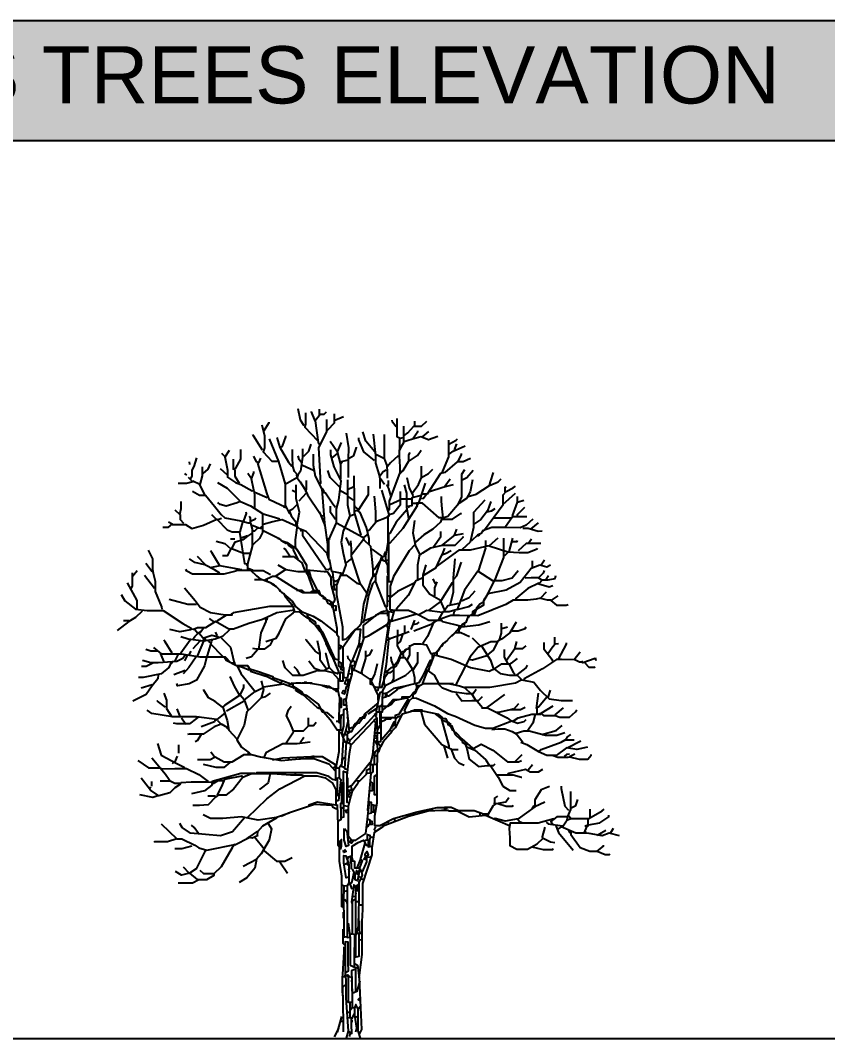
# Model space of a CAD drawing. Header units: millimetres. Extents: x -10794 to 121495, y 177957 to 264658.
# Drawn here: x 55928 to 70018, y 246877 to 264658 of the extents above; entities that cross this region are included whole.
import ezdxf

# ---------------------------------------------------------------- set-up
doc = ezdxf.new("R2010")
doc.units = ezdxf.units.MM
doc.layers.add('www.cad-blocks.net', color=7, linetype='Continuous')
doc.styles.get("Standard").update_dxf_attribs({"font": 'arial.ttf'})

# ---------------------------------------------------------------- blocks, each defined once
blk = doc.blocks.new('A$C6B810E32')
at = {"linetype": 'Continuous'}
for points in [[(3266, 10701), (3201, 10798), (3161, 10999)], [(3286, 10927), (3286, 10733), (3274, 10677), (3500, 10443)], [(3524, 10991), (3524, 10878), (3459, 10790), (3395, 10943), (3395, 10951)], [(3532, 10907), (3613, 10907), (3653, 10943)], [(3790, 10911), (3790, 10749), (3669, 10628), (3661, 10628)], [(3798, 10798), (3951, 10862)], [(2524, 10717), (2572, 10524), (2572, 10314), (2548, 10249), (2701, 10084), (2814, 10084)], [(2564, 10620), (2653, 10757), (2653, 10765)], [(3459, 10790), (3508, 10411), (3532, 10378)], [(3653, 10814), (3653, 10604), (3516, 10314), (3548, 9693), (3540, 9685)], [(5000, 10693), (5000, 10403), (4923, 10274), (4921, 10169), (4932, 9983), (4932, 9886), (4790, 9499), (4746, 9386), (4746, 9233), (4734, 9225)], [(4871, 10685), (4806, 10765), (4798, 10798)], [(4883, 10830), (4883, 10515), (4943, 10483), (5000, 10499)], [(5008, 10532), (5072, 10580), (5177, 10697), (5314, 10697), (5403, 10782)], [(5197, 10685), (5197, 10782)], [(2540, 10274), (2379, 10524), (2371, 10548)], [(2790, 10499), (2839, 10322), (2887, 10346), (2943, 10507), (2943, 10524)], [(4000, 10572), (4036, 10314), (4034, 10120), (4033, 10040), (4033, 9798)], [(4492, 10096), (4306, 10249), (4217, 10459), (4217, 10491)], [(4500, 10249), (4338, 10435), (4290, 10596)], [(4467, 10556), (4508, 10185), (4508, 10048), (4572, 9838), (4584, 9782), (4586, 9701), (4586, 9604)], [(4516, 10209), (4665, 10128), (4665, 10548)], [(5596, 10515), (5435, 10459), (5298, 10507), (5096, 10451), (5008, 10419)], [(5169, 10483), (5250, 10604), (5250, 10612)], [(5330, 10507), (5443, 10604)], [(2653, 10475), (2814, 10080), (2935, 9685), (3137, 9798), (3193, 9725), (3274, 9596), (3298, 9596)], [(2847, 10314), (2992, 10064), (3048, 9999)], [(3258, 10169), (3347, 10257), (3387, 10378)], [(3718, 10435), (3847, 10249), (3919, 10411)], [(4048, 10136), (4129, 10185), (4177, 10322), (4177, 10330)], [(4927, 10483), (4927, 10298), (4951, 10290)], [(5786, 10451), (5786, 10161), (5677, 9911), (5669, 9886)], [(5790, 10378), (5919, 10451), (5943, 10475)], [(5798, 10209), (5863, 10257), (6072, 10354)], [(5887, 10282), (5927, 10386)], [(1387, 10145), (1339, 9991), (1302, 9927), (1302, 9822), (1282, 9782)], [(1822, 10225), (1887, 10161), (1960, 10274)], [(1879, 10161), (1927, 9927), (1927, 9806), (2064, 9709), (2161, 9677), (2355, 9564), (2387, 9580), (2347, 9774), (2387, 9878), (2387, 9903)], [(2028, 10120), (2028, 9943), (2072, 9959), (2157, 10120), (2157, 10290)], [(2500, 10136), (2468, 10056), (2435, 10072), (2387, 10169)], [(3238, 10298), (3238, 10153), (3201, 9911), (3153, 9838), (3097, 9903), (3068, 9999), (3062, 10161), (3062, 10290)], [(3423, 10209), (3423, 10015), (3459, 9822), (3572, 9596), (3621, 8999), (3669, 8628), (3669, 8467), (3298, 8854), (3185, 8903), (3137, 8951), (3185, 9193), (3125, 9435), (3123, 9540), (3123, 9669)], [(3226, 10048), (3177, 10112), (3161, 10177)], [(3726, 10282), (3726, 10193), (3782, 9983), (3903, 9741), (3863, 9403), (3822, 9249), (3822, 9007)], [(3838, 10217), (3742, 10136), (3734, 10136)], [(3838, 10249), (3899, 10024), (3899, 9774)], [(4903, 10177), (4774, 10056), (4717, 9991), (4669, 10128)], [(4943, 9895), (4992, 9919), (5088, 10080), (5242, 10185), (5306, 10274)], [(5092, 10080), (5092, 10193), (5113, 10233)], [(5959, 10088), (6008, 10201), (6008, 10217)], [(1258, 10072), (1266, 10024)], [(1484, 9983), (1484, 9830), (1443, 9677), (1322, 9733)], [(1500, 9870), (1589, 9943), (1629, 10040)], [(2451, 10048), (2613, 9516), (2645, 9419), (2855, 9322), (2919, 9290), (2935, 9298)], [(3234, 10015), (3427, 9927)], [(4024, 10104), (3911, 10072), (3895, 10072)], [(3927, 10064), (3903, 10040)], [(4709, 9991), (4713, 9911), (4713, 9790)], [(5314, 9798), (5314, 9999)], [(6169, 10128), (6040, 10072), (5935, 10072), (5717, 9886), (5645, 9870), (5411, 9507), (5322, 9507)], [(1242, 9806), (1322, 9725), (1210, 9693), (1064, 9693)], [(1177, 9870), (1210, 9838)], [(1919, 9846), (1806, 9951)], [(2056, 9935), (2056, 9822), (2129, 9701)], [(2347, 9774), (2282, 9870)], [(3129, 9846), (3137, 9798)], [(3153, 9838), (3145, 9798)], [(3887, 9628), (3718, 9798), (3677, 9919)], [(4129, 9830), (4137, 9411), (4137, 9306), (4153, 9290)], [(4693, 9927), (4645, 9895), (4588, 9822)], [(4596, 9782), (4669, 9685)], [(6064, 9935), (6012, 9854), (6012, 9459), (5943, 9314), (5774, 9120), (5701, 9096), (5621, 9096), (5330, 9350), (5225, 9350), (5234, 9306), (4984, 8911), (4758, 8653), (4750, 8653)], [(4967, 9895), (4935, 9862)], [(5056, 9798), (5096, 9620), (5161, 9483), (5169, 9459)], [(5153, 9532), (5258, 9677), (5314, 9798), (5435, 9870), (5508, 9943)], [(6024, 9757), (6104, 9798), (6217, 9927)], [(6500, 9661), (6516, 9725), (6572, 9886)], [(1435, 9677), (1532, 9487), (1435, 9487), (1314, 9556)], [(1750, 9709), (1919, 9612), (2153, 9378), (2330, 9306), (2536, 9169), (2536, 8838), (2484, 8733), (2379, 8637), (2363, 8645)], [(2931, 9685), (2931, 9314), (2984, 9209), (3064, 9249), (3145, 9330), (3161, 9330)], [(3302, 9749), (3302, 9588), (3282, 9556)], [(3572, 9612), (3613, 9548)], [(4020, 9757), (4018, 9467), (4018, 9322), (4064, 9128), (4145, 9161)], [(4121, 9628), (4032, 9588)], [(4383, 9645), (4383, 9499), (4242, 9282), (4209, 9225)], [(4701, 9677), (4734, 9604), (4774, 9483)], [(4734, 9645), (4734, 9749)], [(5008, 9669), (5052, 9524), (5052, 9282), (5088, 9088)], [(5379, 9701), (5266, 9370), (5242, 9330)], [(5863, 9669), (5725, 9636), (5669, 9620), (5467, 9556), (5459, 9556)], [(5717, 9645), (5814, 9774)], [(6201, 9757), (6161, 9548), (6096, 9435), (5967, 9346)], [(6129, 9467), (6266, 9507), (6500, 9661), (6653, 9725), (6701, 9774)], [(6362, 8830), (6387, 8862), (6411, 8887), (6737, 9330), (6737, 9499), (6790, 9556), (6911, 9620), (6951, 9645)], [(6774, 9548), (6774, 9628), (6790, 9636)], [(1540, 9491), (1702, 9298), (1814, 9153), (1879, 9096), (2161, 9040), (2290, 9007), (2326, 9007), (2326, 9088), (2306, 9120)], [(2387, 9564), (2395, 9499), (2395, 9266)], [(2403, 9540), (2621, 9451)], [(3113, 9540), (3056, 9572)], [(3298, 9524), (3169, 9386)], [(3274, 9596), (3322, 9499), (3540, 9177), (3548, 9177)], [(3580, 9540), (3637, 9532), (3766, 9338), (3814, 9282)], [(3895, 9572), (4016, 9507)], [(4024, 9467), (4121, 9403)], [(4484, 9475), (4512, 9201), (4512, 9007), (4419, 8895), (4379, 8870)], [(4613, 9580), (4742, 9153), (4742, 9120)], [(4943, 9556), (4943, 9314), (4822, 9169), (4750, 9145), (4742, 9153)], [(4951, 9427), (5153, 9427)], [(5306, 9483), (5141, 9443), (5141, 9306), (5064, 9290)], [(5395, 9499), (5346, 9435), (5298, 9427)], [(5689, 9096), (5675, 9249), (5660, 9386), (5660, 9467)], [(6733, 9330), (6951, 9524)], [(6991, 9370), (6991, 9467)], [(1008, 9233), (1097, 9153), (1117, 9257), (1117, 9378)], [(2145, 9378), (2097, 9354), (1903, 9298), (1798, 9330), (1758, 9362)], [(2903, 9290), (2943, 9274)], [(3814, 9064), (3726, 9185), (3726, 9298)], [(4258, 8790), (4145, 9185), (4145, 9290), (4209, 9241)], [(4951, 9411), (4758, 9322)], [(5105, 9290), (5072, 9274)], [(5225, 9342), (5145, 9342)], [(6419, 9403), (6221, 9185), (6221, 8927), (6161, 8669), (6024, 8540)], [(6524, 9378), (6467, 9217), (6346, 9064), (6225, 8983)], [(6459, 9201), (6532, 9217), (6596, 9257)], [(6903, 9128), (6991, 9370), (7096, 9403)], [(7112, 9274), (6983, 9145), (6983, 9120)], [(960, 8979), (1193, 8979), (1306, 8911), (1508, 8967), (1742, 9072), (1919, 8887), (2008, 8850), (2145, 8850), (2201, 9040)], [(1101, 9153), (1101, 9064), (1161, 8999)], [(1726, 9072), (1653, 9145)], [(1758, 9064), (1822, 9088)], [(2210, 9040), (2258, 9169), (2250, 9193)], [(2339, 9040), (2403, 9072), (2419, 9096)], [(2532, 9169), (2822, 9080), (2830, 9064)], [(2984, 9209), (3000, 9177), (3008, 9177)], [(3008, 9209), (3040, 9128), (3137, 8999), (3145, 8999)], [(3524, 9201), (3556, 9137), (3613, 8991)], [(3556, 9137), (3605, 9128)], [(4064, 9128), (3943, 8862), (3911, 8669), (3943, 8475), (3992, 8274), (3935, 8112)], [(4399, 8628), (4399, 8725), (4355, 8927), (4242, 9185), (4193, 9225), (4153, 9209)], [(4750, 9145), (4693, 9096), (4516, 9024), (4508, 9024)], [(4726, 9112), (4726, 8669), (4685, 8427), (4685, 8330), (4605, 8362)], [(5056, 9233), (4871, 9016), (4758, 8822), (4734, 8822)], [(5669, 9088), (5645, 9016), (5508, 8895), (5354, 8798), (5209, 8669), (5201, 8669)], [(5669, 9072), (5854, 9072), (6000, 9169), (6008, 9177)], [(7258, 9072), (7137, 8967), (7032, 8919), (6774, 8923), (6540, 8923), (6379, 8870), (6354, 8822), (6290, 8790), (6193, 8701), (6177, 8701)], [(6572, 9096), (6871, 9096)], [(6766, 8927), (6903, 9116), (7121, 9116), (7153, 9120)], [(895, 9024), (960, 8991), (887, 8927), (798, 8927)], [(2330, 8999), (2359, 8895), (2359, 8596), (2274, 8290), (2274, 8193)], [(2355, 8967), (2460, 8927), (2395, 8862), (2371, 8862)], [(2460, 8919), (2532, 8911)], [(2540, 8951), (2500, 8927), (2500, 8919)], [(2548, 8983), (2718, 9032), (2879, 9064), (3137, 8951)], [(3145, 8959), (3105, 8709), (3105, 8580), (3064, 8580)], [(3121, 9007), (3121, 8959)], [(3621, 8999), (3621, 8959)], [(3697, 8387), (3697, 8709), (3830, 9007), (4290, 8758), (4306, 8717)], [(5193, 9048), (5161, 8830), (5201, 8628)], [(5887, 8790), (5927, 8895)], [(7080, 8915), (7177, 8915), (7233, 8895), (7346, 8862), (7419, 8870)], [(7225, 8903), (7354, 9007)], [(1976, 8729), (2056, 8729)], [(2363, 8830), (2274, 8774), (2193, 8709), (2048, 8661), (2000, 8564)], [(2137, 8846), (2226, 8298), (2266, 8290)], [(2274, 8782), (2210, 8758), (2161, 8741)], [(2540, 8878), (2814, 8741), (2863, 8701), (2968, 8661), (2992, 8612), (3056, 8564)], [(2806, 8741), (2855, 8717)], [(3201, 8887), (3218, 8862)], [(3238, 8878), (3238, 8790), (3645, 8201), (3637, 8169)], [(3669, 8733), (3718, 8725)], [(4064, 8612), (4000, 8749)], [(4471, 8080), (4471, 8201), (4427, 8596), (4298, 8717), (4105, 8459), (4097, 8459)], [(4379, 8814), (4298, 8749)], [(4734, 8822), (4734, 8249), (4734, 7983), (4782, 7983)], [(5282, 8443), (5338, 8483), (5475, 8572), (5677, 8616), (5903, 8616), (6040, 8758), (6040, 8766)], [(5524, 8588), (5649, 8766), (5649, 8854)], [(5669, 8612), (5895, 8790), (6048, 8822)], [(6330, 8822), (6306, 8782), (6290, 8782)], [(6645, 8741), (6492, 8604), (6822, 8499), (7016, 8491), (7169, 8491), (7330, 8556), (7338, 8564)], [(6746, 8741), (6744, 8499), (6744, 8403), (6588, 7999)], [(6903, 8741), (6838, 8499)], [(7177, 8645), (7233, 8725)], [(1726, 8685), (1879, 8645), (1984, 8556), (1919, 8431), (1839, 8431)], [(1984, 8564), (2177, 8491), (2185, 8491)], [(2379, 8637), (2355, 8604)], [(2863, 8701), (2903, 8677), (2959, 8645)], [(3016, 8427), (2935, 8548), (2911, 8564)], [(2968, 8661), (3064, 8596), (3072, 8532), (3153, 8370)], [(3113, 8588), (3121, 8556), (3105, 8580)], [(3129, 8556), (3306, 8266), (3306, 8120), (3347, 8120)], [(4076, 8693), (4086, 8556), (4086, 8419), (4201, 8056), (4234, 7951), (4226, 7943)], [(4443, 8548), (4629, 8411), (4685, 8435)], [(4693, 8540), (4734, 8540)], [(5250, 8016), (5250, 8274), (5282, 8459), (5201, 8628), (5096, 8516), (4822, 8072), (4766, 7903), (4758, 7572), (4758, 7491), (4855, 7483), (5088, 7483), (5201, 7427), (5201, 7419)], [(6306, 8161), (6435, 8564), (6411, 8588), (6161, 8528), (5967, 8528), (5604, 8266), (5596, 8274)], [(5677, 8459), (5717, 8564)], [(6427, 8701), (6427, 8588)], [(6435, 8612), (6492, 8604)], [(6435, 8604), (6467, 8604)], [(6895, 8681), (6983, 8681), (6991, 8701)], [(7395, 8645), (7137, 8645), (7000, 8516)], [(540, 8532), (617, 8378), (617, 8193), (629, 8129), (665, 7991), (665, 7806), (774, 7540), (782, 7500)], [(1790, 8129), (1702, 8185), (1532, 8274), (1355, 8314), (1266, 8378)], [(1540, 8274), (1403, 8419)], [(1790, 8258), (1653, 8491), (1629, 8516)], [(2193, 8475), (2314, 8475)], [(2887, 8419), (3080, 8419), (3226, 8306), (3274, 8169)], [(3661, 8467), (3693, 8354), (3701, 8322)], [(3701, 8370), (3742, 8161), (3927, 8129), (3935, 8129)], [(4097, 8387), (4040, 8346), (4000, 8306), (3992, 8306)], [(4613, 8411), (4516, 8104), (4476, 8104)], [(4621, 8411), (4629, 8362)], [(4685, 8508), (4661, 8459), (4661, 8435)], [(5830, 8516), (5733, 8467), (5661, 8443), (5556, 8217), (5338, 8080)], [(5895, 8378), (5863, 8048), (5867, 7983), (5867, 7798), (5814, 7580), (5814, 7572)], [(6822, 8491), (6766, 8435), (6758, 8435)], [(7403, 8274), (7459, 8362)], [(613, 8153), (500, 8298)], [(2097, 8201), (2072, 8161), (1863, 8112), (1314, 8112), (1218, 8161), (1202, 8193)], [(2177, 8185), (1790, 8258), (1645, 8225), (1645, 8217)], [(2097, 8181), (2330, 8181), (2435, 8080), (2500, 8024), (2500, 8008)], [(2250, 8282), (2274, 8258)], [(2282, 8217), (2363, 8185), (2355, 8153)], [(2806, 8274), (2943, 8193), (2758, 8072), (2709, 8072), (2580, 8008)], [(2943, 8193), (3153, 8157), (3330, 8157), (3338, 8153)], [(3314, 8185), (3669, 8153), (3730, 8056), (3730, 7935), (3798, 7677), (3782, 7620), (3726, 7604), (3758, 7516)], [(3718, 8217), (3685, 8185), (3645, 8193)], [(4588, 8330), (4492, 8193), (4476, 8193)], [(4685, 8330), (4721, 8266), (4721, 8161), (4726, 8096)], [(4693, 8354), (4726, 8354)], [(5387, 8274), (5334, 8096), (5334, 7927), (5451, 7766), (5653, 7653), (5854, 7967), (5863, 7967)], [(5604, 8266), (5580, 8249)], [(5879, 8024), (5927, 8080), (6000, 8290), (6008, 8322)], [(7564, 8266), (7500, 8233), (7379, 8266), (7225, 8209), (7032, 7967), (6790, 7830), (6467, 7766), (6459, 7774)], [(7250, 8225), (7250, 8346)], [(262, 8137), (262, 7903), (242, 7862)], [(274, 8080), (347, 8177)], [(653, 7862), (476, 8088)], [(2363, 8173), (2548, 8173), (2677, 8104)], [(2532, 8012), (2395, 8012)], [(2500, 8032), (2669, 7967), (2742, 7927), (2766, 7903)], [(2613, 8024), (2613, 7991)], [(2774, 8072), (3080, 7879), (3129, 7854), (3137, 7846)], [(3322, 8112), (3427, 7822)], [(3347, 8177), (3379, 8048), (3492, 7830)], [(3726, 8064), (3758, 8056)], [(3758, 8153), (3790, 7846), (3822, 7846)], [(3766, 8064), (3774, 7991)], [(3863, 8016), (3814, 7983), (3782, 7999)], [(3903, 8120), (3895, 8080), (3826, 7919), (3826, 7750), (3931, 7193), (3931, 6967), (4000, 6983), (4161, 7149), (4250, 7149), (4217, 6887), (4088, 6572), (4032, 6637), (4024, 6685)], [(3911, 8096), (4000, 8096), (4185, 7951), (4250, 7935)], [(4169, 7145), (4226, 7201), (4266, 7258), (4306, 7588), (4435, 8008), (4476, 8080), (4500, 8080)], [(4512, 8104), (4512, 7975), (4677, 7548), (4717, 7556), (4717, 8072), (4726, 8080)], [(5322, 8040), (5209, 7991), (5080, 7741), (4879, 7508), (4879, 7500)], [(5556, 7943), (5516, 8032)], [(7000, 8169), (6895, 8040), (6717, 7995), (6556, 7995), (6298, 8161), (6064, 7830), (5935, 7491), (5798, 7451), (5685, 7451), (5613, 7330)], [(7121, 8044), (7225, 8050), (7354, 8050)], [(7451, 8177), (7435, 8129), (7354, 8048), (7419, 8008), (7362, 7943), (7540, 7887), (7604, 7911)], [(7653, 8080), (7637, 8032), (7516, 8004), (7419, 8004)], [(7483, 8016), (7532, 8088)], [(177, 7959), (343, 7653), (343, 7500)], [(1177, 7870), (1363, 7653), (1452, 7532), (1629, 7443), (1887, 7403), (1927, 7399), (2008, 7399), (2008, 7427)], [(2637, 7983), (2669, 7967)], [(2701, 7943), (2774, 7895), (2871, 7798), (3056, 7637), (3113, 7548), (3218, 7459), (3419, 7379), (3556, 7298), (3822, 7088)], [(2830, 7846), (2847, 7814), (2863, 7814)], [(3080, 7879), (3153, 7830), (3169, 7838)], [(3129, 7830), (3218, 7830), (3266, 7790)], [(3161, 7830), (3242, 7790), (3508, 7790), (3540, 7758), (3588, 7733), (3597, 7693), (3701, 7653), (3734, 7620)], [(3750, 7895), (3782, 7895)], [(3782, 7935), (3830, 7927)], [(4234, 7959), (4355, 7790)], [(4508, 7999), (4459, 7943), (4387, 7741), (4355, 7741)], [(5185, 7951), (4895, 7806), (4774, 7709)], [(5580, 7975), (5540, 7870), (5540, 7733)], [(6580, 7999), (6451, 7741), (6403, 7653)], [(7362, 7951), (7169, 7862), (6959, 7685), (6959, 7677)], [(7362, 7959), (7338, 7935)], [(73, 7758), (137, 7645), (323, 7500), (524, 7479), (806, 7479), (1145, 7250), (1290, 7169), (1282, 7137), (1097, 7104), (919, 7145)], [(1387, 7584), (1234, 7584), (911, 7669)], [(2871, 7798), (2911, 7774), (2935, 7717), (2959, 7693), (3048, 7580), (3048, 7540)], [(3580, 7717), (3548, 7750), (3524, 7818), (3427, 7818), (3379, 7798)], [(3588, 7725), (3629, 7693), (3669, 7612), (3750, 7572), (3818, 7556), (3818, 7475), (3766, 7483)], [(4387, 7741), (4298, 7266), (4274, 7274)], [(4726, 7733), (4766, 7733)], [(7387, 7693), (7314, 7677), (7169, 7657), (6911, 7657), (6782, 7580), (6298, 7383), (5975, 7389), (5822, 7389), (5621, 7322), (5500, 7250)], [(5637, 7653), (5709, 7491)], [(6008, 7645), (6145, 7701), (6250, 7822)], [(6443, 7717), (6419, 7693), (6395, 7653), (6395, 7572), (6266, 7491), (6201, 7451), (6201, 7395)], [(6475, 7766), (6451, 7750)], [(7491, 7798), (7387, 7693), (7508, 7661), (7572, 7661)], [(7693, 7733), (7572, 7653), (7669, 7568), (7838, 7568), (7870, 7580)], [(3089, 7483), (2790, 7435), (2540, 7322), (2298, 7250), (2032, 7153), (1951, 7153), (1718, 7282), (1540, 7173), (1403, 7173), (1331, 7145), (1298, 7153)], [(2597, 6935), (2774, 6991), (2830, 7080), (2943, 7330), (3072, 7427), (3097, 7475), (3072, 7544), (2661, 7544), (2024, 7435), (1976, 7403)], [(3758, 7572), (3834, 7169), (3834, 7056), (3863, 7024), (3863, 6612), (3806, 6629), (3588, 7096), (3540, 7112), (3451, 7225)], [(3766, 7612), (3766, 7572)], [(4621, 7427), (4645, 7467), (4721, 7475), (4721, 7379)], [(4693, 7540), (4701, 7483)], [(4726, 7645), (4758, 7637)], [(4774, 7491), (4782, 7459)], [(4838, 7483), (4782, 7282)], [(5677, 7443), (5403, 7475), (5266, 7403), (5443, 7310), (5637, 7310), (5653, 7298)], [(5637, 7629), (5443, 7483)], [(5967, 7596), (5774, 7556), (5709, 7467), (5709, 7459)], [(5935, 7491), (6137, 7548), (6201, 7588)], [(6266, 7491), (6233, 7403), (6233, 7395)], [(6395, 7620), (6330, 7588), (6274, 7516), (6282, 7500)], [(435, 7467), (323, 7354), (202, 7282), (0, 7129)], [(202, 7294), (113, 7294)], [(1702, 7274), (1613, 7338)], [(1895, 7387), (1742, 7290)], [(2589, 7338), (2597, 7282), (2508, 7088), (2468, 6798)], [(2621, 7346), (2605, 7306)], [(3097, 7451), (3169, 7459), (3250, 7395), (3330, 7338)], [(3314, 7419), (3322, 7379), (3363, 7298), (3451, 7225), (3508, 7217), (3572, 7104)], [(3338, 7354), (3451, 7282), (3468, 7241)], [(4476, 7362), (4294, 7217), (4294, 7000), (4387, 7032), (4701, 7225), (4726, 7161), (4580, 6193), (4580, 6137)], [(4532, 7403), (4508, 7379), (4411, 7330), (4314, 7298)], [(4709, 7423), (4572, 7423), (4508, 7387), (4508, 7379)], [(4621, 7451), (4540, 7403)], [(4822, 7443), (4738, 7451), (4738, 7274), (4709, 7225)], [(4726, 7024), (4766, 7282), (5225, 7419), (5266, 7403)], [(4734, 7322), (4774, 7306)], [(5193, 7306), (5129, 7145)], [(5532, 7306), (5540, 7274)], [(5653, 7322), (5677, 7282), (6008, 7201)], [(5903, 7467), (5871, 7459)], [(5879, 7451), (5871, 7403)], [(6129, 7379), (6088, 7266), (6024, 7233), (5975, 7153), (5967, 7153)], [(6137, 7379), (6129, 7346)], [(6201, 7419), (6161, 7387)], [(6201, 7443), (6233, 7435)], [(1960, 7137), (1839, 7024), (1710, 6975), (1508, 6943), (1242, 6975), (1113, 7016)], [(1355, 7145), (1403, 7088)], [(1508, 7169), (1468, 7112), (1411, 7072), (1403, 7080)], [(4161, 7145), (4121, 7088), (3939, 6830), (3939, 6524), (3943, 6475)], [(5016, 6766), (4959, 6742), (4891, 6862), (4891, 7032), (5096, 7112)], [(4899, 7048), (4899, 7137)], [(5024, 7088), (5024, 7217)], [(5169, 7233), (5242, 7250), (5274, 7274)], [(5177, 7121), (5508, 7250), (5516, 7241)], [(5524, 7266), (5419, 7024), (5338, 6903)], [(5967, 7161), (5895, 7080), (5846, 7032), (5838, 7032)], [(5967, 7201), (5967, 7104)], [(6008, 7193), (6314, 7225), (6508, 7282)], [(6064, 7266), (6056, 7209)], [(6967, 7274), (6854, 7088), (6709, 6975), (6645, 6943), (6564, 6782), (6435, 6677), (6201, 6612), (6137, 6621)], [(6705, 7258), (6705, 7080), (6669, 6967)], [(6717, 7161), (6814, 7193)], [(6895, 7121), (7000, 7121), (7121, 7161), (7137, 7193)], [(960, 6733), (839, 6927), (823, 6967)], [(1274, 6959), (1113, 6733), (1113, 6725)], [(1314, 6967), (1355, 7024), (1419, 7088), (1435, 7088)], [(1443, 6943), (1322, 6806)], [(1508, 6943), (1395, 6677)], [(1435, 7072), (1516, 6983), (1500, 6951)], [(1516, 7000), (1653, 7048), (1766, 7016), (1782, 7000)], [(1524, 7000), (1548, 6951)], [(1645, 6943), (1572, 6693), (1572, 6677)], [(1589, 6943), (1629, 6911)], [(1669, 6959), (1637, 6951)], [(1750, 7032), (1718, 7096)], [(1814, 7000), (1976, 6838), (2040, 6564), (1992, 6556)], [(2709, 6959), (2669, 6879), (2564, 6802), (2435, 6802), (2371, 6814)], [(3524, 6717), (3459, 6766), (3298, 6959), (3306, 6975)], [(3492, 6951), (3540, 6733), (3540, 6621), (3661, 6451), (3621, 6427)], [(3556, 7096), (3621, 6967), (3653, 6975)], [(3621, 6967), (3645, 6911)], [(4306, 7000), (4129, 6459), (4137, 6443)], [(4734, 6951), (4693, 6532), (4653, 6314), (4653, 6233), (4669, 6161), (5040, 6346), (5153, 6451), (5064, 6604), (5109, 6701), (5109, 6871)], [(4717, 7024), (4758, 6975), (4701, 6951)], [(4879, 7024), (4758, 6983)], [(4984, 7072), (4943, 6935), (4895, 6895)], [(5758, 6951), (5693, 6903), (5629, 6814), (5580, 6758), (5580, 6701)], [(5717, 6911), (5838, 7032), (5903, 7092), (6000, 7092), (6153, 7024)], [(6338, 6862), (6233, 6967), (6201, 6991)], [(6943, 6806), (6975, 6935)], [(7641, 6895), (7641, 7008)], [(702, 6766), (589, 6766), (500, 6798)], [(637, 6830), (766, 6721), (1121, 6721), (1443, 6669), (1887, 6669), (1984, 6564)], [(1258, 6701), (1290, 6766)], [(1637, 6887), (1831, 6685), (1831, 6677)], [(2451, 6790), (2347, 6669), (2250, 6637)], [(3677, 6919), (3645, 6903), (3742, 6685), (3782, 6701)], [(3871, 6879), (3911, 6862), (3895, 6806), (3863, 6806)], [(4258, 6830), (4217, 6846), (4258, 6854), (4266, 6854)], [(4226, 6903), (4274, 6895)], [(4226, 6895), (4234, 6862)], [(4334, 6774), (4334, 6637), (4266, 6411), (4274, 6362), (4419, 6274), (4419, 6193), (4476, 6177)], [(4346, 6677), (4411, 6709), (4459, 6798)], [(5024, 6758), (4975, 6709), (4959, 6709)], [(5056, 6806), (5024, 6758), (5032, 6798), (5105, 6814)], [(5105, 6838), (5072, 6814)], [(5629, 6814), (5596, 6766), (5548, 6733), (5484, 6717), (5403, 6871), (5306, 6891), (5185, 6891), (5113, 6854)], [(5693, 6903), (5669, 6854), (5661, 6854)], [(6637, 6931), (6524, 6931), (6298, 6830), (6161, 6669), (5911, 6185)], [(6362, 6862), (6516, 6612), (6564, 6467), (6685, 6379), (6846, 6346), (6983, 6346), (7064, 6266), (6951, 6209), (6508, 6129), (6177, 6133), (6064, 6133), (6185, 6016)], [(6758, 6798), (6758, 6661), (6822, 6548)], [(6798, 6612), (6943, 6810), (7080, 6810), (7137, 6862)], [(7447, 6919), (7447, 6806), (7588, 6629), (7604, 6572)], [(7524, 6733), (7604, 6846), (7645, 6895), (7701, 6903)], [(7701, 6629), (7846, 6887), (7846, 6911)], [(1193, 6701), (1145, 6637), (1040, 6588), (718, 6564), (589, 6564), (444, 6604)], [(758, 6717), (823, 6564)], [(1073, 6725), (1008, 6596)], [(1564, 6677), (1524, 6508), (1387, 6258), (1258, 6193), (1056, 6161), (1040, 6201)], [(1379, 6669), (1250, 6483), (1153, 6371)], [(1226, 6701), (1177, 6596)], [(1871, 6669), (1903, 6612), (2081, 6516), (2274, 6516), (2314, 6451), (2330, 6419), (2597, 6330), (2605, 6354)], [(3500, 6443), (3459, 6411), (3250, 6342), (3064, 6342), (2935, 6475), (2895, 6604)], [(3347, 6596), (3443, 6467), (3556, 6427)], [(3750, 6685), (3863, 6411), (3847, 6371), (3790, 6395), (3709, 6475), (3645, 6725), (3637, 6733)], [(3758, 6669), (3790, 6669)], [(3806, 6645), (3766, 6637)], [(3951, 6427), (3911, 6443), (3903, 6483), (3867, 6508), (3867, 6588), (3911, 6564), (3911, 6483)], [(4113, 6604), (4145, 6580), (4145, 6540)], [(4822, 6516), (4790, 6604), (4782, 6669)], [(4959, 6742), (4895, 6588), (4863, 6556)], [(4927, 6621), (4887, 6540)], [(4903, 6113), (5056, 6169), (5274, 6217), (5346, 6346), (5467, 6612), (5500, 6612)], [(4967, 6653), (4919, 6629)], [(4935, 6657), (5024, 6657), (5064, 6604)], [(4992, 6709), (4992, 6669)], [(5242, 6750), (5242, 6564), (5161, 6435), (5189, 6306), (5189, 6193)], [(5419, 6508), (5467, 6516), (5540, 6701), (5830, 6629), (6169, 6483), (6492, 6419), (6604, 6467), (6717, 6544), (6846, 6544)], [(5496, 6717), (5496, 6621)], [(6983, 6637), (6879, 6556), (6846, 6524), (6919, 6387), (6943, 6362)], [(8080, 6750), (7975, 6617), (7758, 6619), (7669, 6619), (7427, 6459), (7104, 6282), (7104, 6266)], [(7975, 6629), (8072, 6580), (8112, 6580)], [(8346, 6637), (8129, 6564), (8112, 6596)], [(8346, 6653), (8354, 6604)], [(943, 6572), (903, 6483), (766, 6371), (452, 6306), (371, 6306)], [(621, 6556), (508, 6500), (427, 6500)], [(968, 6572), (943, 6548)], [(1185, 6427), (992, 6354)], [(2040, 6572), (2056, 6532)], [(2089, 6524), (2161, 6379), (2411, 6064), (2548, 6129)], [(2097, 6500), (2169, 6492), (2306, 6443)], [(2169, 6524), (2169, 6492)], [(2314, 6459), (2468, 6411), (2718, 6322), (2726, 6266), (2597, 6330)], [(3193, 6346), (3145, 6443), (3089, 6492)], [(3500, 6431), (3621, 6431), (3758, 6395), (3859, 6282), (3859, 6104), (3766, 6104)], [(3709, 6475), (3661, 6459)], [(3891, 6403), (3939, 6387), (3939, 6242), (3891, 6242), (3891, 6403)], [(4080, 6572), (4016, 6290), (3955, 6306), (3955, 6475), (3919, 6475)], [(4097, 6508), (4097, 6362), (4048, 6201), (4032, 6209)], [(4137, 6516), (4080, 6508)], [(4105, 6435), (4169, 6427), (4250, 6387), (4258, 6387)], [(4540, 6548), (4500, 6379), (4435, 6242), (4459, 6193), (4552, 6000), (4552, 5911)], [(4814, 6492), (4871, 6556), (4879, 6516), (4830, 6475), (4782, 6483), (4693, 6403), (4685, 6403)], [(4822, 6435), (4758, 6387), (4709, 6387), (4709, 6403)], [(4822, 6475), (4822, 6282), (4790, 6217)], [(5871, 6197), (5621, 6197), (5540, 6346), (5419, 6435), (5330, 6209), (5346, 6193)], [(5451, 6500), (5435, 6435)], [(6983, 6354), (7137, 6475), (7161, 6524)], [(8161, 6564), (8233, 6487), (8330, 6487), (8346, 6492)], [(718, 6354), (710, 6282), (613, 6161), (508, 6008), (298, 5903), (274, 5895)], [(1968, 6322), (2040, 6153), (2137, 5992), (1879, 5822), (1839, 5790), (1710, 5887), (1597, 5951), (1516, 6088), (1516, 6096)], [(2516, 6250), (2556, 6096), (2516, 5951), (2339, 5774), (2266, 5709), (2218, 5475), (2089, 5217), (2169, 5088), (2306, 4992), (2322, 4975)], [(2734, 6298), (2895, 6250), (3032, 6193)], [(2734, 6266), (2863, 6209), (2887, 6250)], [(3306, 6225), (3266, 6217)], [(4072, 6274), (4024, 6266), (4024, 6177), (3976, 6193), (4000, 6266), (4032, 6266)], [(4048, 6379), (4088, 6371)], [(4411, 6282), (4443, 6282)], [(4726, 6379), (4669, 6298), (4613, 6133), (4516, 6133), (4492, 6145)], [(7064, 6266), (7274, 6225), (7387, 6080), (7540, 5935), (7750, 5907), (7951, 5907)], [(613, 6177), (419, 6121)], [(2403, 6064), (2218, 5919), (2145, 6000), (2210, 6129), (2210, 6185)], [(2556, 6145), (2903, 6193), (3064, 6137)], [(3000, 6217), (3000, 6153)], [(3000, 6193), (3064, 6185)], [(3080, 6201), (3040, 6209)], [(3097, 6113), (3064, 6137), (3080, 6205), (3226, 6211), (3395, 6211), (3403, 6209)], [(3072, 6153), (3105, 6129), (3113, 6088), (3234, 6008)], [(3105, 6129), (3226, 6056), (3250, 6024)], [(3209, 6209), (3121, 6209), (3113, 6201)], [(3298, 6217), (3693, 6153), (3782, 6096), (3798, 6096)], [(3580, 6169), (3677, 6129), (3701, 6137)], [(3709, 6129), (3774, 6113)], [(3798, 6104), (3830, 6064), (3847, 6072)], [(3847, 6104), (3879, 5951), (3871, 5613), (3871, 5524), (3895, 5516)], [(4040, 6161), (4000, 6145), (3967, 6016), (3927, 6032), (3951, 6080), (3984, 6072)], [(4048, 6201), (3992, 5911), (4048, 5363)], [(4556, 6121), (4548, 6080), (4516, 6080)], [(4637, 6056), (4588, 6040), (4524, 5725), (4524, 5645)], [(4677, 6161), (4633, 6080), (4627, 5879), (4627, 5701), (4532, 5701)], [(5088, 6169), (4822, 6113), (4701, 6032), (4701, 5967), (4645, 5951)], [(4903, 6137), (4879, 6088), (4734, 5983), (4709, 5992)], [(5161, 6032), (5217, 6088), (5225, 6080)], [(5234, 6113), (5201, 6032), (5177, 6016)], [(5185, 6217), (5209, 6193)], [(5217, 6193), (5225, 6121), (5209, 6088)], [(6266, 6096), (6217, 6020), (6096, 6020), (5846, 6056), (5677, 6121), (5604, 6197), (5346, 6197), (5282, 6161), (5242, 6113), (5225, 6121)], [(5234, 6169), (5282, 6169)], [(5806, 6193), (5975, 6161), (6064, 6129)], [(7556, 6088), (7516, 5959), (7516, 5951)], [(847, 5790), (702, 5895), (694, 5895)], [(814, 6032), (859, 5911), (859, 5766), (952, 5621)], [(2218, 5895), (1911, 5717)], [(2218, 5919), (2282, 5742)], [(2524, 5959), (2597, 5975), (2677, 6032)], [(3282, 6000), (3234, 6016), (3492, 5782), (3540, 5766)], [(3282, 5967), (3298, 6000), (3508, 5838), (3580, 5709), (3597, 5709)], [(3879, 5959), (3911, 5943), (3911, 5782), (3887, 5782)], [(3992, 5935), (3951, 5919), (3951, 5830), (4000, 5830)], [(4855, 5919), (4790, 5838), (4717, 5798), (4548, 5798)], [(4911, 5915), (4814, 5915), (4717, 5814), (4637, 5742), (4629, 5742)], [(4701, 6032), (4645, 6024)], [(4685, 6024), (4685, 5967)], [(4855, 5911), (5056, 5951), (5080, 5927), (4919, 5661), (4855, 5645), (4855, 5621)], [(5169, 5951), (5169, 6032), (5105, 5963), (4967, 5963), (4967, 5943)], [(5040, 5693), (5016, 5725), (5105, 5903), (5153, 5951), (5225, 5943), (5540, 5814), (5766, 5677), (5903, 5629), (6242, 5475), (6427, 5423), (6556, 5423), (6887, 5548), (6991, 5508), (7104, 5540), (7137, 5572)], [(5919, 6032), (6016, 5899), (6193, 5905), (6306, 5905), (6379, 5975)], [(6193, 6016), (6258, 5903), (6258, 5895)], [(6282, 5895), (6379, 5782)], [(6459, 5782), (6766, 6008)], [(7346, 6032), (7314, 5766)], [(7508, 5967), (7354, 5790), (7314, 5798)], [(1879, 5685), (1742, 5572), (1387, 5617), (968, 5617), (605, 5677), (524, 5734)], [(1105, 5613), (1048, 5758)], [(1847, 5790), (1919, 5556), (1951, 5387), (2089, 5234)], [(3334, 5604), (3334, 5459), (3250, 5371), (3080, 5371), (3016, 5524), (2959, 5637), (2992, 5742), (3040, 5806)], [(3540, 5782), (3605, 5717)], [(3919, 5387), (3838, 5387), (3726, 5564), (3597, 5709), (3661, 5693), (3774, 5596)], [(4008, 5758), (3951, 5742), (3951, 5459), (3919, 5322), (3976, 5177), (4020, 5201), (4020, 5322), (4064, 5354)], [(4556, 5863), (4330, 5677), (4330, 5669)], [(4524, 5758), (4395, 5677), (4379, 5661)], [(4605, 5701), (4605, 5234), (4596, 5185), (4564, 5177)], [(4576, 5782), (4576, 5701)], [(4584, 5693), (4584, 5500)], [(4621, 5838), (4596, 5790)], [(5161, 5717), (4975, 5669), (4855, 5427), (4790, 5363), (4766, 5387), (4838, 5532), (4846, 5532)], [(5685, 5604), (5613, 5661), (5338, 5721), (5129, 5721), (5129, 5709)], [(5185, 5725), (5153, 5725)], [(5177, 5742), (5306, 5742), (5330, 5742)], [(5298, 5725), (5363, 5492), (5669, 5137), (5846, 5052), (5951, 5052)], [(6362, 5778), (6467, 5778), (6806, 5604), (6871, 5548)], [(7121, 5782), (7040, 5742), (6862, 5742), (6677, 5701), (6612, 5693)], [(6669, 5701), (6661, 5669)], [(6919, 5758), (6887, 5750)], [(7008, 5846), (6919, 5750), (6919, 5742)], [(7326, 5790), (7326, 5669)], [(7604, 5806), (7395, 5677), (7362, 5669)], [(7395, 5677), (7443, 5641), (7645, 5641), (7725, 5613), (7895, 5613), (7999, 5709), (8024, 5742)], [(7645, 5653), (7790, 5774)], [(1395, 5629), (1387, 5588), (1266, 5496), (1040, 5496), (984, 5508)], [(1121, 5604), (1202, 5492)], [(1750, 5556), (1814, 5492), (1693, 5443), (1500, 5318), (1258, 5318), (1226, 5314)], [(1435, 5621), (1403, 5604)], [(1710, 5580), (1702, 5532), (1468, 5443)], [(1750, 5572), (1718, 5556)], [(3330, 5467), (3427, 5467), (3476, 5524)], [(3855, 5540), (3822, 5540)], [(3879, 5645), (3911, 5645)], [(3951, 5661), (3907, 5645), (3897, 5524), (3897, 5387)], [(4032, 5564), (3984, 5363), (4097, 5363), (4129, 5435)], [(4016, 5621), (4024, 5580)], [(4024, 5250), (4064, 5209), (4306, 5443), (4500, 5653), (4532, 5604), (4532, 5411), (4548, 5403)], [(4056, 5153), (4097, 5145), (4371, 5435), (4484, 5556), (4508, 5524), (4459, 4951), (4419, 4798), (4419, 4645)], [(4282, 5588), (4226, 5508), (4169, 5500), (4242, 5600), (4322, 5600), (4314, 5645), (4266, 5604), (4266, 5596)], [(4330, 5621), (4346, 5653), (4314, 5661), (4314, 5645)], [(4524, 5588), (4476, 5556)], [(4532, 5685), (4484, 5653)], [(4613, 5609), (4863, 5609), (4855, 5540), (4846, 5484)], [(4685, 5604), (4677, 5564), (4613, 5532)], [(4806, 5613), (4766, 5580), (4693, 5580)], [(4951, 5629), (4895, 5613), (4871, 5596)], [(5556, 5669), (5653, 5588), (5733, 5588), (5758, 5540), (5774, 5484), (5838, 5467), (5903, 5314), (6000, 5217), (6008, 5217)], [(5637, 5645), (5629, 5613)], [(5653, 5596), (5669, 5556), (5709, 5548), (5750, 5532)], [(5669, 5556), (5790, 5113), (5790, 5088)], [(5758, 5540), (5822, 5484)], [(6903, 5540), (7000, 5604), (7241, 5665), (7395, 5665)], [(7298, 5669), (7258, 5508), (7169, 5379)], [(1814, 5500), (1927, 5435), (1935, 5435)], [(1814, 5492), (1847, 5484)], [(1911, 5435), (1935, 5411)], [(3080, 5354), (2951, 5161)], [(3867, 5379), (3867, 5008), (3822, 4766), (3830, 4726)], [(3871, 5346), (3911, 5346)], [(3984, 5371), (3967, 5322)], [(4008, 5492), (4040, 5492)], [(4185, 5492), (4129, 5435), (4088, 5427), (4056, 5411)], [(4169, 5508), (4129, 5467), (4121, 5443)], [(4500, 5338), (4588, 5338)], [(4596, 5484), (4540, 5387), (4540, 5290)], [(4798, 5363), (4645, 5185), (4596, 5096)], [(4766, 5395), (4621, 5225), (4605, 5225)], [(4814, 5484), (4798, 5427), (4782, 5427)], [(4822, 5475), (4871, 5475)], [(5790, 5475), (5822, 5443), (5846, 5451)], [(5822, 5443), (5846, 5395), (5863, 5387)], [(5871, 5395), (5879, 5363), (5911, 5346), (6016, 5234), (6024, 5177), (6096, 5129), (6113, 5153)], [(6540, 5399), (6653, 5409), (6766, 5409), (6895, 5363), (6967, 5322)], [(7814, 5338), (7677, 5294), (7475, 5294), (7193, 5367), (7096, 5367), (6967, 5330), (7080, 5177)], [(7411, 5314), (7661, 5379), (7766, 5467)], [(1468, 5314), (1395, 5201), (1363, 5185)], [(3371, 5177), (3234, 5157), (3145, 5151), (2895, 5151), (2597, 4992), (2564, 4919)], [(3193, 5169), (3258, 5266)], [(3951, 5314), (3919, 4758), (3959, 4742)], [(3927, 5310), (4008, 5310), (4016, 5290)], [(4000, 5177), (3967, 4717), (4024, 4701)], [(4056, 5209), (4048, 5153), (4008, 5169)], [(4540, 5250), (4492, 5242)], [(4500, 5298), (4540, 5274), (4540, 5217)], [(4540, 5217), (4508, 5177), (4532, 5137), (4564, 5161), (4540, 5217)], [(6016, 5234), (6201, 5072)], [(7048, 5177), (7153, 5137), (7354, 5016)], [(8209, 5088), (8024, 5048), (7846, 5080), (7661, 4947), (7500, 4947), (7354, 5008), (7403, 5048), (7750, 5177), (7822, 5217), (7975, 5217)], [(7814, 5209), (7854, 5266), (7919, 5314)], [(7854, 5080), (8096, 5201)], [(702, 5153), (766, 4951), (1040, 4806), (1169, 4742), (1169, 4734)], [(1073, 5129), (1073, 4984)], [(1693, 4927), (1637, 5000)], [(2290, 5000), (2290, 4967)], [(4080, 5137), (4048, 4975), (4008, 4596), (4000, 4596)], [(4532, 5040), (4496, 5008), (4486, 4895), (4486, 4790)], [(4540, 5137), (4544, 5024), (4538, 4927), (4531, 4709), (4531, 4113), (4492, 3887), (4492, 3722), (4588, 3722), (4822, 3847), (5234, 3959), (5588, 4036), (5709, 4036)], [(4564, 5153), (4596, 5113), (4564, 5008), (4556, 5000)], [(5701, 5113), (5766, 4895)], [(5822, 5064), (5887, 4895), (5967, 4814), (6056, 4774)], [(6080, 5129), (6104, 5064), (6145, 4879), (6306, 4754), (6467, 4768), (6572, 4768), (6596, 4798)], [(6104, 5096), (6242, 5040), (6435, 4871), (6500, 4766)], [(6217, 5064), (6354, 5145), (6556, 5040), (6814, 4834), (7008, 4834), (7056, 4855)], [(363, 4855), (548, 4730), (734, 4730), (774, 4717), (766, 4701)], [(605, 4903), (847, 4621), (911, 4524), (911, 4508)], [(984, 4822), (960, 4798)], [(1008, 4822), (1056, 4935)], [(1403, 4875), (1621, 4875), (1710, 4919), (1871, 4834), (2008, 4834), (2218, 4959), (2347, 4959), (2500, 4919), (2871, 4855), (3113, 4883), (3290, 4893), (3435, 4893), (3693, 4798), (3806, 4677)], [(1968, 4822), (1863, 4734), (1726, 4734), (1508, 4790)], [(2709, 4871), (2895, 4903), (3379, 4927), (3580, 4927), (3758, 4814), (3806, 4790), (3822, 4790)], [(2839, 4887), (2847, 4855)], [(2992, 4911), (2992, 4879)], [(3185, 4911), (3193, 4879)], [(3371, 4935), (3371, 4895)], [(3419, 4943), (3427, 4903)], [(3976, 4903), (3935, 4879), (3919, 4806)], [(4419, 4822), (4234, 4596), (4097, 4419), (4016, 4379)], [(4548, 4951), (4508, 4927)], [(6935, 4830), (7072, 4959)], [(7612, 4943), (7693, 4915), (7870, 4915), (7895, 4919)], [(7645, 4951), (7637, 4919)], [(7806, 4927), (7854, 4967), (7895, 4975)], [(7991, 4967), (7895, 4919), (8064, 4883), (8217, 4883), (8274, 4951), (8274, 4959)], [(774, 4713), (1008, 4719), (1210, 4719), (1427, 4613), (1589, 4492)], [(2403, 4629), (2161, 4629), (1661, 4492), (1653, 4427), (1524, 4330), (1298, 4274)], [(2193, 4564), (2347, 4633), (2709, 4633), (3024, 4605), (3226, 4605), (3266, 4588), (3266, 4580)], [(3806, 4782), (3814, 4693), (3814, 4516), (3766, 4524), (3693, 4580), (3484, 4641), (2435, 4641), (2427, 4637)], [(2669, 4629), (2637, 4467), (2492, 4355), (2484, 4355)], [(2935, 4637), (2935, 4605)], [(3105, 4645), (3105, 4613)], [(3806, 4750), (3766, 4726)], [(3919, 4790), (3871, 4717), (3822, 4726)], [(3875, 4717), (3875, 4556), (3830, 4540)], [(3951, 4476), (3951, 4669), (4012, 4645), (4012, 4129), (4032, 4121)], [(4411, 4709), (4355, 4685), (4346, 4613), (4226, 4492)], [(4463, 4782), (4463, 4661), (4427, 4629), (4363, 4637)], [(4427, 4629), (4371, 3992), (4379, 3984)], [(4532, 4790), (4484, 4782), (4435, 4782)], [(6524, 4758), (6653, 4564), (6733, 4411), (6854, 4334), (6967, 4334)], [(7427, 4701), (7346, 4653), (7209, 4653), (7129, 4701), (6830, 4629), (6822, 4613)], [(7177, 4693), (7250, 4790)], [(750, 4504), (927, 4504), (1008, 4463), (1105, 4463), (1089, 4435), (1008, 4379), (919, 4290), (726, 4242), (581, 4338), (419, 4548)], [(597, 4492), (597, 4411)], [(1113, 4471), (1290, 4482), (1589, 4482), (1653, 4476)], [(1750, 4250), (1839, 4435), (1879, 4532), (2177, 4588), (2185, 4548), (2032, 4355), (1895, 4254), (1766, 4254), (1718, 4217), (1589, 4084), (1435, 4074), (1322, 4074)], [(1855, 4504), (1758, 4504), (1669, 4451)], [(2274, 3863), (2613, 4185), (2839, 4363), (3274, 4588), (3492, 4588), (3629, 4556), (3758, 4459), (3818, 4346), (3818, 4080), (3500, 4129), (3347, 4080), (3347, 4072)], [(3871, 4564), (3903, 4524), (3863, 4161), (3830, 4145)], [(3842, 4540), (3842, 4258), (3871, 4242)], [(4024, 4056), (3959, 4064), (3959, 4467), (3919, 4459), (3919, 4419), (3919, 4113)], [(4028, 4403), (4028, 4556)], [(4177, 4508), (4217, 4500), (4185, 4435), (4097, 4306), (4080, 4242), (4032, 4056), (4032, 3548), (4072, 3492), (4080, 3476)], [(4419, 4492), (4451, 4467), (4451, 4330), (4403, 4322)], [(4532, 4605), (4488, 4580), (4488, 4266), (4524, 4266)], [(6629, 4609), (6911, 4609), (7056, 4564), (7064, 4564)], [(573, 4363), (589, 4395)], [(4008, 4330), (4080, 4346), (4121, 4355)], [(4016, 4363), (4056, 4298), (4032, 4234), (4064, 4217)], [(4056, 4306), (4097, 4306)], [(4080, 4403), (4088, 4355)], [(7548, 4403), (7403, 4346), (7290, 4169), (7290, 4056), (7467, 4137)], [(7887, 3984), (7822, 4056), (7758, 4363), (7758, 4411)], [(7911, 4314), (7911, 4000), (7862, 3879), (7854, 3847), (7846, 3798), (7774, 3693)], [(710, 4242), (621, 4209), (395, 4258)], [(1718, 4234), (1581, 4234)], [(2863, 3887), (2992, 3943), (3443, 4092), (3653, 4082), (3734, 4082)], [(3967, 4097), (3899, 4105), (3899, 4024)], [(4121, 3459), (4088, 3411), (4056, 3443), (4088, 3468), (4169, 3468), (4338, 3580), (4403, 4137), (4435, 4129), (4435, 3935), (4387, 3927), (4379, 3935)], [(5717, 4000), (5717, 4044), (5830, 4044), (5959, 3984), (6233, 3984), (6395, 3923), (6483, 3923), (6564, 4064), (6621, 4105), (6782, 4137), (6838, 4209)], [(6572, 4121), (6596, 4097)], [(6637, 4234), (6584, 4201), (6584, 4088)], [(6645, 4105), (6790, 4060), (6903, 4060), (6911, 4080)], [(6685, 4113), (6685, 4080)], [(7911, 4024), (8008, 4072), (8040, 4177)], [(3000, 3935), (2782, 3863), (2460, 3814), (2169, 3871), (1847, 3842), (1629, 3842), (1500, 3911)], [(3742, 4088), (3758, 4048), (3830, 4016)], [(3842, 4088), (3853, 3726), (3853, 3387), (3903, 3314), (3915, 3363), (3915, 3476), (3875, 3435), (3875, 3097), (3919, 2839), (3919, 2306), (3935, 2298)], [(3919, 3863), (3955, 3871), (3955, 4040), (3907, 4016), (3907, 3822), (3871, 3806), (3855, 3806)], [(4016, 3992), (3984, 3984), (4000, 3951), (4024, 3959)], [(4443, 4088), (4508, 4072)], [(4443, 3959), (4492, 3959)], [(4476, 4080), (4476, 3959)], [(4645, 3718), (5088, 3887), (5427, 3980), (5661, 3990), (5774, 3990), (5798, 3976), (5935, 3976), (6145, 3871), (6427, 3903), (6862, 3718)], [(5500, 4024), (5500, 3984)], [(5733, 4048), (5750, 4008)], [(5983, 3992), (5975, 3959)], [(6330, 3935), (6330, 3903)], [(6467, 3919), (6475, 3887)], [(7290, 4048), (7000, 3838), (6774, 3798), (6596, 3847), (6588, 3838)], [(7274, 4064), (7241, 4008)], [(7862, 3822), (7927, 3847), (8233, 3847), (8467, 3976), (8499, 4008)], [(8258, 3855), (8258, 4008)], [(766, 3750), (1040, 3492), (879, 3435), (653, 3435), (645, 3443)], [(2226, 3855), (2016, 3613), (1806, 3540), (1282, 3588), (1137, 3685), (1097, 3758)], [(2637, 3758), (2693, 3661), (2653, 3468), (2516, 3226), (2435, 3137), (2403, 2976), (2266, 2806), (2129, 2726)], [(2790, 3855), (2540, 3709), (2451, 3613), (2443, 3556)], [(4629, 3750), (4637, 3701), (4484, 3597), (4443, 3330), (4443, 3209), (4282, 2710), (4282, 2258), (4270, 2048), (4270, 1468), (4217, 1064)], [(4411, 3774), (4443, 3798), (4451, 3742), (4395, 3742), (4371, 3701), (4355, 3701)], [(4363, 3847), (4411, 3822), (4411, 3750)], [(4709, 3798), (4734, 3766)], [(4838, 3847), (4846, 3806)], [(7620, 3838), (7346, 3762), (6983, 3760), (6858, 3760), (6844, 3669), (6853, 3508), (6853, 3371), (6975, 3310), (7161, 3310), (7330, 3403), (7435, 3500), (7564, 3435), (7637, 3427)], [(6991, 3838), (7024, 3790), (7064, 3774)], [(7129, 3766), (7209, 3766)], [(7491, 3782), (7524, 3750), (7774, 3718)], [(7846, 3871), (7677, 3871), (7572, 3790), (7612, 3742)], [(7879, 3895), (7911, 3855)], [(8217, 3838), (8217, 3709), (8161, 3709)], [(8225, 3734), (8427, 3766), (8580, 3871), (8580, 3903)], [(1419, 3580), (1347, 3685), (1298, 3726)], [(2266, 3492), (2298, 3516), (2355, 3508), (2460, 3556)], [(2451, 3621), (2298, 3516)], [(3967, 3669), (4008, 3621), (4040, 3371), (4000, 3355), (3963, 3468), (3963, 3661), (3967, 3669)], [(4371, 3476), (4371, 3564), (4411, 3556), (4419, 3500), (4379, 3435), (4379, 3347), (4451, 3363)], [(4508, 3701), (4484, 3653), (4508, 3629)], [(7467, 3693), (7419, 3524), (7427, 3500)], [(7653, 3734), (7701, 3597), (7959, 3290)], [(8766, 3540), (8588, 3588), (8467, 3540), (8241, 3584), (8153, 3586), (8008, 3586), (7750, 3701), (7677, 3645)], [(7870, 3645), (7895, 3597), (7911, 3588)], [(7927, 3621), (7919, 3564), (8080, 3338), (8249, 3274), (8378, 3274), (8516, 3218), (8596, 3218), (8604, 3226)], [(8193, 3701), (8153, 3597)], [(8161, 3629), (8177, 3597)], [(8217, 3726), (8177, 3709)], [(8532, 3637), (8378, 3548)], [(8435, 3572), (8443, 3540)], [(8612, 3588), (8661, 3677)], [(1040, 3492), (1129, 3492), (1355, 3379), (1427, 3330), (1564, 3290), (2081, 3395)], [(2056, 3395), (2008, 3330), (1814, 3000), (1685, 2879), (1516, 2879), (1452, 2935)], [(2306, 3508), (2056, 3379)], [(2395, 3524), (2564, 3314)], [(4101, 3185), (4101, 3363), (4209, 3427), (4298, 3468), (4346, 3379), (4371, 3379)], [(4322, 3411), (4242, 3129)], [(4379, 3459), (4338, 3468), (4314, 3443)], [(4407, 3468), (4407, 3355)], [(4427, 3524), (4459, 3516)], [(8378, 3274), (8491, 3363), (8491, 3379)], [(1306, 3363), (1129, 3314), (1008, 3314)], [(1540, 3290), (1379, 2968), (1266, 2887), (1121, 2855), (1016, 2919)], [(2564, 3282), (2782, 3101), (2927, 3101), (3056, 3161)], [(3967, 3306), (4000, 3266), (3959, 3250), (3951, 3282), (3959, 3290)], [(4040, 2822), (4000, 2806), (3967, 2992), (3955, 3064), (3955, 3201), (3992, 3193), (4044, 3040), (4044, 2734)], [(4346, 3121), (4306, 3137), (4338, 3185), (4387, 3209), (4363, 3266), (4322, 3218), (4330, 3185)], [(7241, 3347), (7435, 3302), (7604, 3302), (7612, 3322)], [(2435, 3129), (2322, 3072), (2201, 3008)], [(2839, 3089), (2976, 2887)], [(4008, 3056), (3976, 3040)], [(4113, 3113), (4097, 3185), (4032, 3169), (4016, 3121)], [(4024, 3105), (4016, 3040), (4032, 3040)], [(4092, 2959), (4092, 3064), (4072, 3072)], [(4076, 3177), (4076, 3072)], [(4088, 3105), (4141, 3097), (4141, 2980), (4234, 2980), (4282, 3113), (4250, 3137), (4185, 2984)], [(4355, 3185), (4355, 3089), (4274, 2911)], [(4419, 3169), (4371, 3161)], [(1258, 2887), (1161, 2992)], [(1266, 2887), (1395, 2782), (1564, 2782), (1693, 2855), (1693, 2871)], [(4040, 2968), (4048, 2911), (4040, 2903)], [(4105, 2968), (4129, 2903), (4088, 2718), (4080, 2710)], [(4226, 2911), (4193, 2758), (4157, 2774), (4157, 2879), (4169, 2887)], [(4209, 2911), (4177, 2935), (4169, 2887), (4209, 2863)], [(4217, 2887), (4185, 2879)], [(4266, 2919), (4274, 2855), (4217, 2726), (4217, 2379), (4213, 2250), (4213, 2056), (4201, 2056)], [(4209, 2895), (4242, 2959), (4258, 2919), (4217, 2919)], [(1427, 2774), (1314, 2714), (1097, 2714), (1064, 2718)], [(3919, 2685), (3951, 2677), (4008, 2669)], [(3959, 2669), (3951, 2395), (3955, 2105), (3955, 1774), (4008, 1782)], [(4105, 2613), (4056, 2734), (4016, 2669), (4016, 2306), (4016, 1855), (4016, 1766), (4064, 1774)], [(4169, 1427), (4165, 1798), (4165, 2661), (4129, 2685), (4088, 2387), (4097, 2363)], [(4153, 2806), (4113, 2790)], [(4226, 2701), (4181, 2677), (4181, 2572)], [(4209, 2830), (4258, 2822)], [(4258, 2798), (4298, 2782)], [(4016, 2580), (3967, 2572)], [(4169, 2540), (4161, 2508)], [(3967, 2435), (4008, 2387), (4016, 2322)], [(4153, 2427), (4101, 2403), (4103, 2161), (4103, 1831), (4064, 1814)], [(4161, 2484), (4105, 2476)], [(4169, 2395), (4201, 2395)], [(4226, 2339), (4266, 2339)], [(3943, 2210), (3943, 2105)], [(4032, 2016), (4068, 1758), (4068, 1282), (4161, 1242), (4161, 814)], [(4205, 2097), (4205, 1960), (4169, 1814), (4113, 1822), (4105, 1831)], [(4226, 2056), (4226, 1895), (4234, 1839)], [(3939, 1911), (3941, 1806), (3941, 1669), (3967, 1637)], [(4141, 1806), (4139, 1387), (4139, 1258)], [(4217, 1822), (4217, 1669), (4217, 1435), (4145, 1419)], [(4266, 1839), (4185, 1839)], [(3959, 1605), (3959, 1516), (3927, 1024), (3927, 798)], [(3984, 1153), (4036, 1185), (4034, 1322), (4034, 1685), (3980, 1693), (3978, 1556), (3978, 1121), (3976, 1089)], [(4266, 1726), (4234, 1718)], [(4137, 1460), (4169, 1460)], [(4153, 1306), (4193, 1282), (4226, 1056), (4266, 161), (4226, 81)], [(3967, 1081), (3919, 1073)], [(4024, 1089), (3980, 1113), (3994, 1032), (3994, 710), (4032, 129), (4000, 8)], [(4080, 1064), (4028, 1113), (4030, 1032), (4030, 645), (4016, 637)], [(4145, 1210), (4088, 1185), (4097, 992), (4097, 831)], [(4153, 1242), (4193, 1242)], [(3976, 935), (3935, 895), (3947, 290), (3947, 121)], [(4088, 1024), (4088, 992)], [(4234, 1008), (4185, 823), (4129, 798), (4113, 806)], [(3939, 758), (3939, 661), (3935, 653)], [(4105, 871), (4105, 637), (4048, 629), (4032, 645)], [(4242, 718), (4209, 685), (4242, 669)], [(4101, 629), (4101, 540), (4064, 484)], [(4064, 621), (4064, 371)], [(4105, 548), (4137, 540)], [(4201, 524), (4169, 597), (4145, 532), (4145, 411), (4177, 185), (4161, 113)], [(4242, 556), (4201, 508), (4201, 137), (4242, 8), (4242, 0)], [(3919, 387), (3838, 113)], [(4024, 460), (4056, 460)], [(4032, 129), (4097, 89), (4088, 250), (4088, 355), (4032, 363)], [(4137, 435), (4088, 347)], [(4201, 387), (4161, 371)], [(3895, 306), (3927, 306)], [(4097, 323), (4097, 290)], [(3863, 177), (3790, 32)], [(4064, 89), (4056, 40)]]:
    blk.add_lwpolyline(points, dxfattribs=at)
blk = doc.blocks.new('FORMAT')
at = {"layer": 'www.cad-blocks.net', "true_color": 0x546d8e}
h = blk.add_hatch(color=155, dxfattribs=at)
h.set_gradient(color1=(68, 68, 68), color2=(84, 109, 142), tint=1)
h.paths.add_polyline_path([(-3336, 264658), (-3336, 262562), (121495, 262562), (121495, 264658)])
at = {"layer": 'www.cad-blocks.net', "color": 155, "true_color": 0x546d8e}
for p, q in [((-3336, 264658), (121495, 264658)), ((-3336, 262562), (121495, 262562)), ((-3336, 262562), (121495, 262562)), ((-3336, 246877), (121495, 246877))]:
    blk.add_line(p, q, dxfattribs=at)
at = {"layer": 'www.cad-blocks.net', "insert": (47531, 264207), "char_height": 1000, "attachment_point": 1}
blk.add_mtext_dynamic_manual_height_columns('{\\C255;\\c16777215;DECIDUOUS TREES ELEVATION}', width=25984.47, gutter_width=12.5, heights=[0], dxfattribs=at)

msp = doc.modelspace()

# ---------------------------------------------------------------- block references
msp.add_blockref('A$C6B810E32', (57617, 246877))
at = {"layer": 'www.cad-blocks.net'}
msp.add_blockref('FORMAT', (0, 0), dxfattribs=at)

doc.saveas('drawing.dxf')
